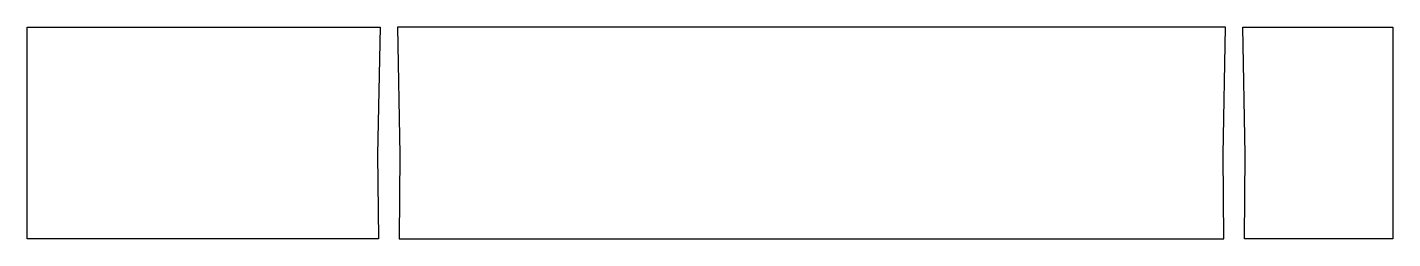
# Model space of a CAD drawing. Header units: metres. Extents: x -18.5 to 13.8, y -1.1 to 46.5.
# Drawn here: x -18.55 to 13.75, y 41.5 to 46.5 of the extents above.
import ezdxf

# ---------------------------------------------------------------- set-up
doc = ezdxf.new("R2010")
doc.units = ezdxf.units.M

msp = doc.modelspace()

# ---------------------------------------------------------------- linework, layer by layer
for p, q in [((-18.55, 46.259), (-18.55, 46.5)), ((-18.55, 46.5), (-18.388, 46.5)), ((-18.55, 46.247), (-18.55, 46.259)), ((-18.55, 46.22), (-18.55, 46.247)), ((-18.55, 46.181), (-18.55, 46.22)), ((-18.388, 46.5), (-18.025, 46.5)), ((-18.025, 46.5), (-14.555, 46.5)), ((-14.555, 46.5), (-14.159, 46.5)), ((-14.159, 46.5), (-13.617, 46.5)), ((-13.617, 46.5), (-12.924, 46.5)), ((-12.924, 46.5), (-12.105, 46.5)), ((-12.105, 46.5), (-11.236, 46.5)), ((-11.236, 46.5), (-10.449, 46.5)), ((-11.236, 46.5), (-11.236, 46.5)), ((-10.449, 46.5), (-10.205, 46.5)), ((-10.205, 46.5), (-10.262, 43.489)), ((-9.71, 46.5), (-9.795, 46.5)), ((-9.795, 46.5), (-9.738, 43.489)), ((-9.411, 46.5), (-9.71, 46.5)), ((-7.768, 46.5), (-9.411, 46.5)), ((9.571, 46.5), (-7.768, 46.5)), ((9.665, 46.5), (9.571, 46.5)), ((9.795, 46.5), (9.665, 46.5)), ((9.738, 43.489), (9.795, 46.5)), ((10.262, 43.489), (10.205, 46.5)), ((10.205, 46.5), (10.404, 46.5)), ((10.404, 46.5), (10.921, 46.5)), ((10.921, 46.5), (11.417, 46.5)), ((11.417, 46.5), (11.832, 46.5)), ((11.832, 46.5), (12.141, 46.5)), ((12.141, 46.5), (12.347, 46.5)), ((12.347, 46.5), (12.465, 46.5)), ((12.465, 46.5), (13.75, 46.5)), ((12.465, 46.5), (12.465, 46.5)), ((13.75, 46.5), (13.75, 44.469)), ((-18.55, 46.131), (-18.55, 46.181)), ((-18.55, 44.469), (-18.55, 46.131)), ((-18.55, 41.797), (-18.55, 44.469)), ((13.75, 44.469), (13.75, 41.5)), ((-10.262, 43.489), (-10.243, 41.5)), ((-9.738, 43.489), (-9.757, 41.5)), ((9.757, 41.5), (9.738, 43.489)), ((9.738, 43.489), (9.738, 43.489)), ((10.243, 41.5), (10.262, 43.489)), ((-18.55, 41.5), (-18.55, 41.797)), ((-13.658, 41.5), (-18.55, 41.5)), ((-12.826, 41.5), (-13.658, 41.5)), ((-11.863, 41.5), (-12.826, 41.5)), ((-10.895, 41.5), (-11.863, 41.5)), ((-10.243, 41.5), (-10.895, 41.5)), ((-9.757, 41.5), (-6.92, 41.5)), ((-6.92, 41.5), (9.757, 41.5)), ((10.689, 41.5), (10.243, 41.5)), ((11.249, 41.5), (10.689, 41.5)), ((11.742, 41.5), (11.249, 41.5)), ((12.123, 41.5), (11.742, 41.5)), ((12.388, 41.5), (12.123, 41.5)), ((13.75, 41.5), (12.388, 41.5))]:
    msp.add_line(p, q)

doc.saveas('drawing.dxf')
